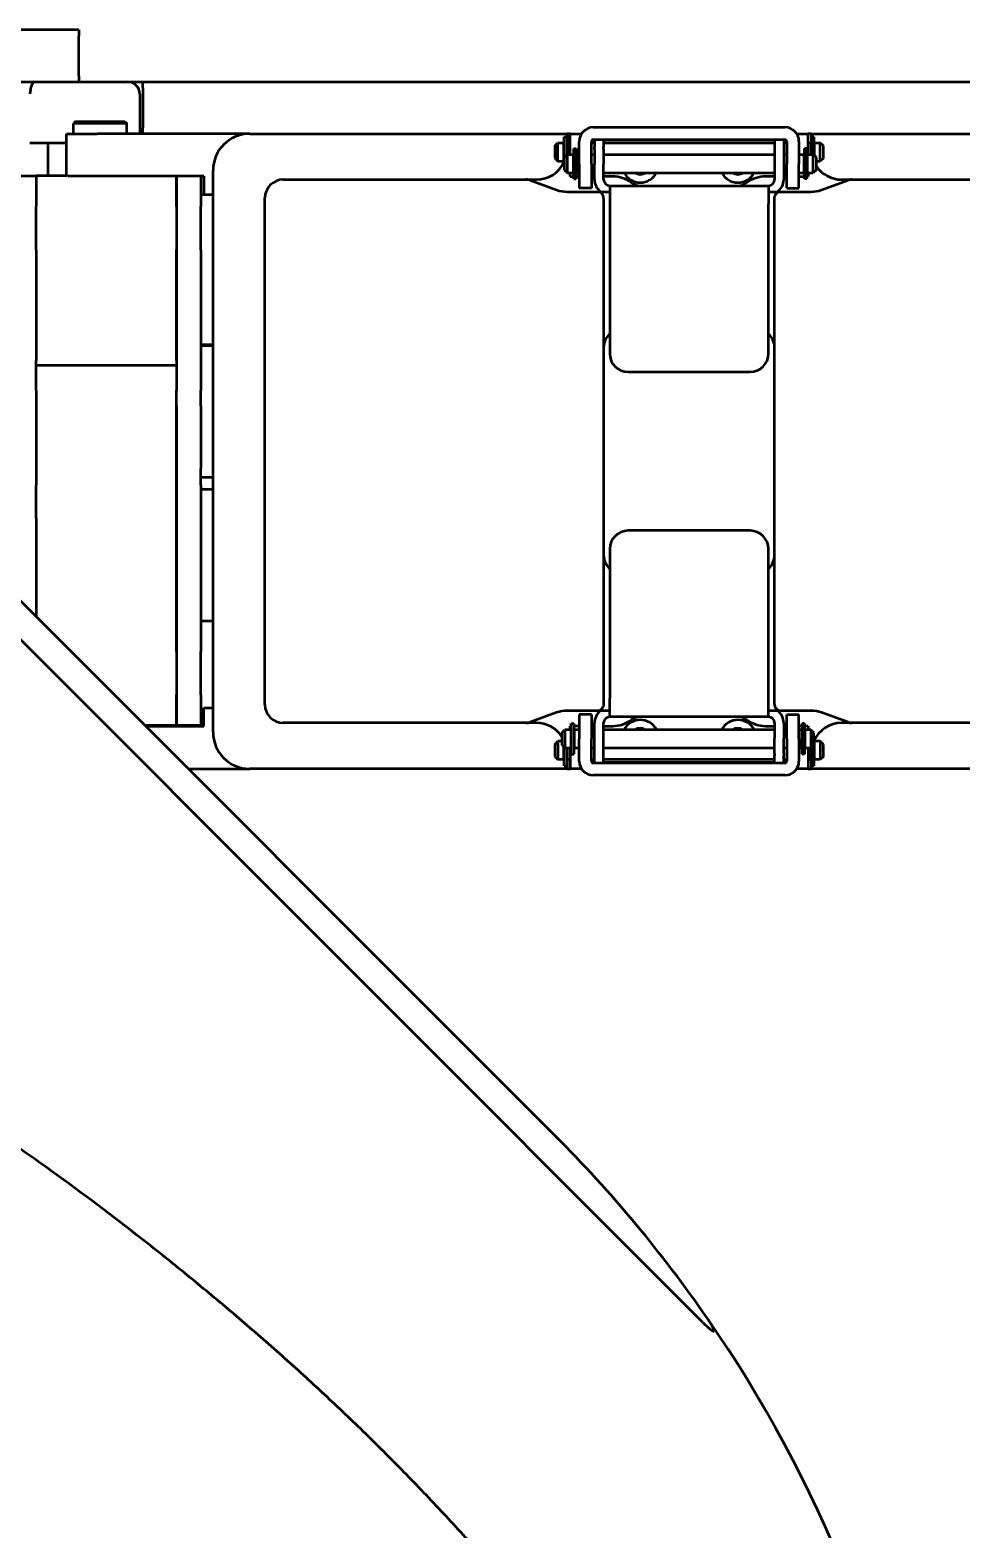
# Model space of a CAD drawing. Header units: millimetres. Extents: x 36 to 3196, y 27 to 5967.
# Drawn here: x 1446.9 to 1599.4, y 2245.2 to 2490.7 of the extents above; entities that cross this region are included whole.
import ezdxf

# ---------------------------------------------------------------- set-up
doc = ezdxf.new("R2010")
doc.units = ezdxf.units.MM
doc.layers.add('외형선(ISO)', color=7, linetype='Continuous', lineweight=50)

msp = doc.modelspace()

# ---------------------------------------------------------------- linework, layer by layer
at = {"layer": '외형선(ISO)'}
for p, q in [((1454.8917, 2490.7438), (1304.8917, 2490.7438)), ((1454.8917, 2490.7438), (1454.8917, 2489.7438)), ((1454.8917, 2483.2438), (1454.8917, 2489.7438)), ((1420.1489, 2482.2438), (1447.7627, 2482.2438)), ((1447.7627, 2482.2438), (1461.8917, 2482.2438)), ((1454.8917, 2483.2438), (1454.8917, 2482.2438)), ((1461.8917, 2482.2438), (1462.8917, 2482.2438)), ((1462.8917, 2482.2438), (1464.4994, 2482.2438)), ((1464.4994, 2482.2438), (1465.3917, 2482.2438)), ((1465.3917, 2482.2438), (1848.3917, 2482.2438)), ((1465.3917, 2481.2438), (1465.3917, 2482.2438)), ((1464.8917, 2480.2438), (1464.8917, 2473.7438)), ((1465.3917, 2481.2438), (1465.3917, 2474.7438)), ((1454.3317, 2475.7438), (1454.0317, 2475.4438)), ((1462.7517, 2475.4438), (1454.0317, 2475.4438)), ((1454.0317, 2473.7438), (1454.0317, 2475.4438)), ((1454.3317, 2475.7438), (1462.4517, 2475.7438)), ((1462.4517, 2475.7438), (1462.7517, 2475.4438)), ((1462.7517, 2473.7438), (1462.7517, 2475.4438)), ((1539.1917, 2474.8018), (1570.5917, 2474.8018)), ((1452.8917, 2473.7438), (1457.8917, 2473.7438)), ((1452.8917, 2466.8438), (1452.8917, 2473.7438)), ((1482.8917, 2473.7438), (1457.8917, 2473.7438)), ((1465.3917, 2473.7438), (1465.3917, 2474.7438)), ((1482.8917, 2473.7438), (1534.8917, 2473.7438)), ((1534.4417, 2469.8438), (1534.4417, 2473.2438)), ((1534.4417, 2473.2438), (1534.8417, 2473.2438)), ((1534.8417, 2473.2438), (1534.8417, 2470.2438)), ((1535.3917, 2473.7438), (1534.8917, 2473.7438)), ((1534.8917, 2473.7438), (1534.8917, 2472.2438)), ((1535.3917, 2470.3438), (1535.3917, 2473.7438)), ((1535.3917, 2473.7438), (1537.2559, 2473.7438)), ((1536.8917, 2468.8438), (1536.8917, 2472.5018)), ((1538.8917, 2468.8438), (1538.8917, 2472.5018)), ((1539.0145, 2472.7438), (1539.3917, 2472.7438)), ((1539.1917, 2472.8018), (1570.5917, 2472.8018)), ((1539.3917, 2472.8018), (1539.3917, 2471.5637)), ((1540.8917, 2472.8018), (1540.8917, 2471.5637)), ((1540.8917, 2472.7438), (1568.8917, 2472.7438)), ((1541.8917, 2472.7438), (1541.8917, 2472.8018)), ((1567.8917, 2472.7438), (1567.8917, 2472.8018)), ((1568.8917, 2472.8018), (1568.8917, 2471.5637)), ((1570.3917, 2472.8018), (1570.3917, 2471.5637)), ((1570.3917, 2472.7438), (1570.769, 2472.7438)), ((1570.8917, 2472.5018), (1570.8917, 2468.8438)), ((1572.5276, 2473.7438), (1574.3917, 2473.7438)), ((1572.8917, 2472.5018), (1572.8917, 2468.8438)), ((1574.8917, 2473.7438), (1574.3917, 2473.7438)), ((1574.3917, 2470.3438), (1574.3917, 2473.7438)), ((1574.8917, 2473.7438), (1738.8917, 2473.7438)), ((1574.8917, 2473.7438), (1574.8917, 2472.2438)), ((1574.9417, 2470.3438), (1574.9417, 2473.2438)), ((1575.3417, 2473.2438), (1574.9417, 2473.2438)), ((1575.3417, 2473.2438), (1575.3417, 2470.2438)), ((1446.8917, 2472.2438), (1452.8917, 2472.2438)), ((1449.8917, 2466.8438), (1449.8917, 2472.2438)), ((1532.8917, 2471.7438), (1533.3917, 2472.2438)), ((1532.8917, 2471.7438), (1532.8917, 2469.7438)), ((1533.3917, 2469.2438), (1533.3917, 2472.2438)), ((1533.3917, 2472.2438), (1534.3917, 2472.2438)), ((1534.3917, 2469.2438), (1534.3917, 2472.2438)), ((1534.3917, 2471.7438), (1534.4417, 2471.7438)), ((1534.4417, 2469.8438), (1534.9417, 2470.3438)), ((1534.8417, 2471.7438), (1534.8917, 2471.7438)), ((1534.8917, 2472.2438), (1534.8917, 2470.2938)), ((1534.8917, 2472.2438), (1535.3917, 2472.2438)), ((1534.9417, 2467.3438), (1534.9417, 2470.3438)), ((1534.9417, 2470.3438), (1535.9417, 2470.3438)), ((1535.9417, 2467.3438), (1535.9417, 2470.3438)), ((1535.9917, 2466.3438), (1535.9917, 2471.3438)), ((1535.9917, 2471.3438), (1536.3917, 2471.3438)), ((1536.3917, 2471.3438), (1536.3917, 2466.3438)), ((1536.4417, 2470.3438), (1536.4417, 2467.3438)), ((1536.4417, 2470.3438), (1536.8917, 2470.3438)), ((1538.8917, 2472.2438), (1539.3917, 2472.2438)), ((1538.8917, 2470.3438), (1539.3917, 2470.3438)), ((1539.3917, 2471.2343), (1539.3917, 2471.5637)), ((1539.3917, 2471.2343), (1539.3917, 2468.7438)), ((1540.8917, 2472.2438), (1568.8917, 2472.2438)), ((1540.8917, 2471.2343), (1540.8917, 2471.5637)), ((1540.8917, 2471.2343), (1540.8917, 2468.7438)), ((1540.8917, 2470.3438), (1568.8917, 2470.3438)), ((1568.8917, 2471.5637), (1568.8917, 2471.2343)), ((1568.8917, 2471.2343), (1568.8917, 2468.7438)), ((1570.3917, 2472.2438), (1570.8917, 2472.2438)), ((1570.3917, 2471.5637), (1570.3917, 2471.2343)), ((1570.3917, 2471.2343), (1570.3917, 2468.7438)), ((1570.3917, 2470.3438), (1570.8917, 2470.3438)), ((1572.8917, 2470.3438), (1573.7417, 2470.3438)), ((1573.7417, 2467.3438), (1573.7417, 2470.3438)), ((1573.7917, 2466.3438), (1573.7917, 2471.3438)), ((1574.1917, 2471.3438), (1573.7917, 2471.3438)), ((1574.1917, 2471.3438), (1574.1917, 2466.3438)), ((1574.2417, 2470.3438), (1574.2417, 2467.3438)), ((1574.2417, 2470.3438), (1575.2417, 2470.3438)), ((1574.3917, 2472.2438), (1574.8917, 2472.2438)), ((1574.8917, 2470.3438), (1574.8917, 2472.2438)), ((1574.9417, 2471.7438), (1574.8917, 2471.7438)), ((1575.2417, 2467.3438), (1575.2417, 2470.3438)), ((1575.7417, 2469.8438), (1575.2417, 2470.3438)), ((1575.3917, 2471.7438), (1575.3417, 2471.7438)), ((1575.3917, 2472.2438), (1575.3917, 2470.1938)), ((1575.3917, 2472.2438), (1576.3917, 2472.2438)), ((1576.3917, 2469.2438), (1576.3917, 2472.2438)), ((1576.8917, 2471.7438), (1576.3917, 2472.2438)), ((1576.8917, 2469.7438), (1576.8917, 2471.7438)), ((1476.8917, 2375.7438), (1476.8917, 2467.7438)), ((1532.8917, 2469.7438), (1533.3917, 2469.2438)), ((1533.3917, 2469.2438), (1534.3917, 2469.2438)), ((1534.3917, 2469.7438), (1534.4417, 2469.7438)), ((1534.4417, 2469.8438), (1534.4417, 2467.8438)), ((1534.4417, 2467.8438), (1534.9417, 2467.3438)), ((1535.9417, 2469.8438), (1535.9917, 2469.8438)), ((1535.9417, 2467.8438), (1535.9917, 2467.8438)), ((1536.3917, 2469.8438), (1536.4417, 2469.8438)), ((1536.3917, 2467.8438), (1536.4417, 2467.8438)), ((1536.8917, 2468.8438), (1536.8917, 2464.8438)), ((1538.8917, 2468.8438), (1538.8917, 2464.8438)), ((1539.3917, 2466.2438), (1539.3917, 2468.7438)), ((1540.8917, 2466.2438), (1540.8917, 2468.7438)), ((1568.8917, 2468.7438), (1568.8917, 2466.2438)), ((1570.3917, 2468.7438), (1570.3917, 2466.2438)), ((1570.8917, 2464.8438), (1570.8917, 2468.8438)), ((1572.8917, 2464.8438), (1572.8917, 2468.8438)), ((1573.7917, 2469.8438), (1573.7417, 2469.8438)), ((1573.7917, 2467.8438), (1573.7417, 2467.8438)), ((1574.2417, 2469.8438), (1574.1917, 2469.8438)), ((1574.2417, 2467.8438), (1574.1917, 2467.8438)), ((1575.7417, 2467.8438), (1575.2417, 2467.3438)), ((1575.7417, 2467.8438), (1575.7417, 2469.8438)), ((1575.7417, 2469.2438), (1576.3917, 2469.2438)), ((1576.8917, 2469.7438), (1576.3917, 2469.2438)), ((1444.3917, 2466.8438), (1447.8917, 2466.8438)), ((1452.9147, 2466.8438), (1447.8917, 2466.8438)), ((1447.8917, 2466.8438), (1447.8917, 2466.3332)), ((1447.8917, 2466.8438), (1447.8917, 2466.3332)), ((1447.8917, 2466.3332), (1447.8917, 2465.0206)), ((1447.8917, 2466.3332), (1447.8917, 2465.0206)), ((1447.8917, 2465.0206), (1447.8917, 2461.8405)), ((1447.8917, 2465.0206), (1447.8917, 2461.8405)), ((1457.8917, 2466.7938), (1453.0162, 2466.7938)), ((1475.3917, 2466.7938), (1457.8917, 2466.7938)), ((1470.8917, 2466.3332), (1470.8917, 2466.7938)), ((1470.8917, 2466.7938), (1470.8917, 2466.3332)), ((1470.8917, 2465.0206), (1470.8917, 2466.3332)), ((1470.8917, 2466.3332), (1470.8917, 2465.0206)), ((1470.8917, 2461.8405), (1470.8917, 2465.0206)), ((1470.8917, 2465.0206), (1470.8917, 2461.8405)), ((1474.8917, 2466.7938), (1474.8917, 2466.3332)), ((1474.8917, 2466.3332), (1474.8917, 2465.0206)), ((1474.8917, 2465.0206), (1474.8917, 2461.8405)), ((1475.3917, 2466.7938), (1475.3917, 2463.7438)), ((1488.3917, 2466.2438), (1528.1625, 2466.2438)), ((1528.1625, 2466.2438), (1529.8917, 2466.2438)), ((1528.8465, 2466.1232), (1533.1816, 2464.5453)), ((1534.9417, 2467.3438), (1535.9417, 2467.3438)), ((1535.3917, 2466.7438), (1535.3917, 2467.3438)), ((1535.3917, 2466.7438), (1535.9917, 2466.7438)), ((1535.9917, 2466.3438), (1536.3917, 2466.3438)), ((1536.3917, 2466.7438), (1536.8917, 2466.7438)), ((1536.4417, 2467.3438), (1536.8917, 2467.3438)), ((1538.8917, 2467.3438), (1539.3917, 2467.3438)), ((1539.3917, 2466.7438), (1538.8917, 2466.7438)), ((1540.8917, 2467.3438), (1568.8917, 2467.3438)), ((1542.3917, 2466.7438), (1540.8917, 2466.7438)), ((1541.8917, 2465.2438), (1567.8917, 2465.2438)), ((1541.8917, 2465.2438), (1541.8917, 2462.2438)), ((1568.8917, 2466.7438), (1567.3917, 2466.7438)), ((1567.8917, 2465.2438), (1567.8917, 2462.2438)), ((1570.3917, 2467.3438), (1570.8917, 2467.3438)), ((1570.8917, 2466.7438), (1570.3917, 2466.7438)), ((1572.8917, 2467.3438), (1573.7417, 2467.3438)), ((1572.8917, 2466.7438), (1573.7917, 2466.7438)), ((1574.1917, 2466.3438), (1573.7917, 2466.3438)), ((1574.1917, 2466.7438), (1574.3917, 2466.7438)), ((1574.2417, 2467.3438), (1575.2417, 2467.3438)), ((1574.3917, 2467.3438), (1574.3917, 2466.7438)), ((1576.6018, 2464.5453), (1580.9369, 2466.1232)), ((1579.8917, 2466.2438), (1581.621, 2466.2438)), ((1581.621, 2466.2438), (1732.1625, 2466.2438)), ((1475.3917, 2463.7438), (1474.8917, 2463.7438)), ((1476.8917, 2463.7438), (1475.3917, 2463.7438)), ((1485.3917, 2380.2438), (1485.3917, 2463.2438)), ((1534.8917, 2464.2438), (1539.8917, 2464.2438)), ((1538.8917, 2464.8438), (1536.8917, 2464.8438)), ((1539.8917, 2464.2438), (1541.8917, 2464.2438)), ((1540.8917, 2463.1593), (1540.8917, 2462.7438)), ((1540.8917, 2462.7438), (1540.8917, 2462.2438)), ((1567.8917, 2464.2438), (1569.8917, 2464.2438)), ((1568.8917, 2462.7438), (1568.8917, 2463.1593)), ((1568.8917, 2462.2438), (1568.8917, 2462.7438)), ((1569.8917, 2464.2438), (1574.8917, 2464.2438)), ((1570.8917, 2464.8438), (1572.8917, 2464.8438)), ((1447.8917, 2454.7547), (1447.8917, 2461.8405)), ((1447.8917, 2454.7547), (1447.8917, 2461.8405)), ((1470.8917, 2461.8405), (1470.8917, 2454.7547)), ((1470.8917, 2461.8405), (1470.8917, 2454.7547)), ((1474.8917, 2454.7547), (1474.8917, 2461.8405)), ((1540.8917, 2462.2438), (1540.8917, 2441.3896)), ((1541.8917, 2462.2438), (1541.8917, 2437.7438)), ((1567.8917, 2437.7438), (1567.8917, 2462.2438)), ((1568.8917, 2441.3896), (1568.8917, 2462.2438)), ((1447.8917, 2454.7547), (1447.8917, 2436.601)), ((1447.8917, 2454.7547), (1447.8917, 2436.601)), ((1470.8917, 2436.601), (1470.8917, 2454.7547)), ((1470.8917, 2454.7547), (1470.8917, 2436.601)), ((1474.8917, 2454.7547), (1474.8917, 2436.601)), ((1390.9238, 2451.6445), (1532.9777, 2309.5906)), ((1540.8917, 2441.3896), (1540.8917, 2402.0981)), ((1568.8917, 2402.0981), (1568.8917, 2441.3896)), ((1557.1403, 2279.0646), (1397.2411, 2438.9639)), ((1474.8917, 2439.2438), (1476.8917, 2439.2438)), ((1476.8917, 2438.9938), (1474.8917, 2438.9938)), ((1447.8917, 2431.712), (1447.8917, 2436.601)), ((1447.8917, 2435.8569), (1470.8917, 2435.8569)), ((1470.8917, 2436.601), (1470.8917, 2431.712)), ((1474.8917, 2436.601), (1474.8917, 2431.712)), ((1544.8917, 2434.7438), (1564.8917, 2434.7438)), ((1447.8917, 2431.712), (1447.8917, 2429.2056)), ((1470.8917, 2429.2056), (1470.8917, 2431.712)), ((1474.8917, 2429.2056), (1474.8917, 2431.712)), ((1447.8917, 2429.2056), (1447.8917, 2418.9084)), ((1447.8917, 2429.1784), (1447.8917, 2418.9084)), ((1470.8917, 2429.2056), (1470.8917, 2418.9084)), ((1470.8917, 2418.9084), (1470.8917, 2429.1784)), ((1474.8917, 2429.2056), (1474.8917, 2418.9084)), ((1447.8917, 2418.9084), (1447.8917, 2416.2051)), ((1447.8917, 2418.9084), (1447.8917, 2416.2051)), ((1470.8917, 2416.2051), (1470.8917, 2418.9084)), ((1470.8917, 2418.9084), (1470.8917, 2416.2051)), ((1474.8917, 2416.2051), (1474.8917, 2418.9084)), ((1447.8917, 2410.8479), (1447.8917, 2416.2051)), ((1447.8917, 2410.8479), (1447.8917, 2416.2051)), ((1470.8917, 2410.8479), (1470.8917, 2416.2051)), ((1470.8917, 2416.2051), (1470.8917, 2410.8479)), ((1474.8917, 2417.4938), (1476.8917, 2417.4938)), ((1474.8917, 2416.2051), (1474.8917, 2410.8479)), ((1476.8917, 2415.4938), (1474.8917, 2415.4938)), ((1447.8917, 2410.8479), (1447.8917, 2394.6765)), ((1447.8917, 2410.8479), (1447.8917, 2394.6765)), ((1470.8917, 2388.9329), (1470.8917, 2410.8479)), ((1470.8917, 2410.8479), (1470.8917, 2388.9329)), ((1474.8917, 2410.8479), (1474.8917, 2388.9329)), ((1564.8917, 2408.7438), (1544.8917, 2408.7438)), ((1541.8917, 2405.7438), (1541.8917, 2381.2438)), ((1567.8917, 2381.2438), (1567.8917, 2405.7438)), ((1540.8917, 2402.0981), (1540.8917, 2381.2438)), ((1568.8917, 2381.2438), (1568.8917, 2402.0981)), ((1474.8917, 2393.9938), (1476.8917, 2393.9938)), ((1470.8917, 2388.9329), (1470.8917, 2381.8471)), ((1470.8917, 2388.9329), (1470.8917, 2381.8471)), ((1474.8917, 2381.8471), (1474.8917, 2388.9329)), ((1470.8917, 2378.6671), (1470.8917, 2381.8471)), ((1470.8917, 2381.8471), (1470.8917, 2378.6671)), ((1474.8917, 2381.8471), (1474.8917, 2378.6671)), ((1475.3917, 2379.7438), (1476.8917, 2379.7438)), ((1475.3917, 2376.6938), (1475.3917, 2379.7438)), ((1539.8917, 2379.2438), (1534.8917, 2379.2438)), ((1541.8917, 2379.2438), (1539.8917, 2379.2438)), ((1540.8917, 2381.2438), (1540.8917, 2380.7438)), ((1540.8917, 2380.7438), (1540.8917, 2380.3283)), ((1541.8917, 2378.2438), (1541.8917, 2381.2438)), ((1567.8917, 2378.2438), (1567.8917, 2381.2438)), ((1569.8917, 2379.2438), (1567.8917, 2379.2438)), ((1568.8917, 2380.7438), (1568.8917, 2381.2438)), ((1568.8917, 2380.3283), (1568.8917, 2380.7438)), ((1574.8917, 2379.2438), (1569.8917, 2379.2438)), ((1470.8917, 2376.8438), (1465.7245, 2376.8438)), ((1465.8745, 2376.6938), (1475.3917, 2376.6938)), ((1470.8917, 2377.3545), (1470.8917, 2378.6671)), ((1470.8917, 2378.6671), (1470.8917, 2377.3545)), ((1470.8917, 2376.8438), (1470.8917, 2377.3545)), ((1470.8917, 2377.3545), (1470.8917, 2376.8438)), ((1474.8917, 2376.8438), (1470.8917, 2376.8438)), ((1474.8917, 2378.6671), (1474.8917, 2377.3545)), ((1474.8917, 2377.3545), (1474.8917, 2376.8438)), ((1528.1625, 2377.2438), (1488.3917, 2377.2438)), ((1529.8917, 2377.2438), (1528.1625, 2377.2438)), ((1533.1816, 2378.9423), (1528.8465, 2377.3644)), ((1535.5917, 2376.7438), (1535.3917, 2376.7438)), ((1535.3917, 2376.1438), (1535.3917, 2376.7438)), ((1535.5917, 2372.1438), (1535.5917, 2377.1438)), ((1535.5917, 2377.1438), (1535.9917, 2377.1438)), ((1535.9917, 2377.1438), (1535.9917, 2372.1438)), ((1536.8917, 2376.7438), (1535.9917, 2376.7438)), ((1536.8917, 2378.6438), (1536.8917, 2374.6438)), ((1538.8917, 2378.6438), (1536.8917, 2378.6438)), ((1538.8917, 2378.6438), (1538.8917, 2374.6438)), ((1538.8917, 2376.7438), (1539.3917, 2376.7438)), ((1539.3917, 2374.7438), (1539.3917, 2377.2438)), ((1540.8917, 2374.7438), (1540.8917, 2377.2438)), ((1540.8917, 2376.7438), (1542.3917, 2376.7438)), ((1567.8917, 2378.2438), (1541.8917, 2378.2438)), ((1567.3917, 2376.7438), (1568.8917, 2376.7438)), ((1568.8917, 2377.2438), (1568.8917, 2374.7438)), ((1570.3917, 2377.2438), (1570.3917, 2374.7438)), ((1570.3917, 2376.7438), (1570.8917, 2376.7438)), ((1570.8917, 2374.6438), (1570.8917, 2378.6438)), ((1570.8917, 2378.6438), (1572.8917, 2378.6438)), ((1572.8917, 2374.6438), (1572.8917, 2378.6438)), ((1573.3917, 2376.7438), (1572.8917, 2376.7438)), ((1573.3917, 2372.1438), (1573.3917, 2377.1438)), ((1573.7917, 2377.1438), (1573.3917, 2377.1438)), ((1573.7917, 2377.1438), (1573.7917, 2372.1438)), ((1574.3917, 2376.7438), (1573.7917, 2376.7438)), ((1574.3917, 2376.7438), (1574.3917, 2376.1438)), ((1580.9369, 2377.3644), (1576.6018, 2378.9423)), ((1581.621, 2377.2438), (1579.8917, 2377.2438)), ((1732.1625, 2377.2438), (1581.621, 2377.2438)), ((1532.8917, 2373.7438), (1533.3917, 2374.2438)), ((1533.3917, 2374.2438), (1533.3917, 2371.2438)), ((1534.0417, 2374.2438), (1533.3917, 2374.2438)), ((1534.0417, 2375.6438), (1534.5417, 2376.1438)), ((1534.0417, 2375.6438), (1534.0417, 2373.6438)), ((1534.5417, 2376.1438), (1534.5417, 2373.1438)), ((1535.5417, 2376.1438), (1534.5417, 2376.1438)), ((1535.5417, 2373.1438), (1535.5417, 2376.1438)), ((1535.5417, 2375.6438), (1535.5917, 2375.6438)), ((1535.9917, 2375.6438), (1536.0417, 2375.6438)), ((1536.0417, 2376.1438), (1536.0417, 2373.1438)), ((1536.8917, 2376.1438), (1536.0417, 2376.1438)), ((1536.8917, 2370.9858), (1536.8917, 2374.6438)), ((1539.3917, 2376.1438), (1538.8917, 2376.1438)), ((1538.8917, 2370.9858), (1538.8917, 2374.6438)), ((1539.3917, 2372.2533), (1539.3917, 2374.7438)), ((1568.8917, 2376.1438), (1540.8917, 2376.1438)), ((1540.8917, 2372.2533), (1540.8917, 2374.7438)), ((1568.8917, 2372.2533), (1568.8917, 2374.7438)), ((1570.8917, 2376.1438), (1570.3917, 2376.1438)), ((1570.3917, 2372.2533), (1570.3917, 2374.7438)), ((1570.8917, 2374.6438), (1570.8917, 2370.9858)), ((1573.3417, 2376.1438), (1572.8917, 2376.1438)), ((1572.8917, 2374.6438), (1572.8917, 2370.9858)), ((1573.3417, 2373.1438), (1573.3417, 2376.1438)), ((1573.3917, 2375.6438), (1573.3417, 2375.6438)), ((1573.8417, 2375.6438), (1573.7917, 2375.6438)), ((1573.8417, 2376.1438), (1573.8417, 2373.1438)), ((1574.8417, 2376.1438), (1573.8417, 2376.1438)), ((1574.8417, 2376.1438), (1574.8417, 2373.1438)), ((1575.3417, 2375.6438), (1574.8417, 2376.1438)), ((1575.3417, 2373.6438), (1575.3417, 2375.6438)), ((1575.3917, 2374.2438), (1575.3917, 2371.2438)), ((1576.3917, 2374.2438), (1575.3917, 2374.2438)), ((1576.3917, 2374.2438), (1576.3917, 2371.2438)), ((1576.8917, 2373.7438), (1576.3917, 2374.2438)), ((1532.8917, 2373.7438), (1532.8917, 2371.7438)), ((1532.8917, 2371.7438), (1533.3917, 2371.2438)), ((1534.0417, 2373.6438), (1534.5417, 2373.1438)), ((1534.3917, 2371.2438), (1534.3917, 2373.2938)), ((1534.3917, 2371.7438), (1534.4417, 2371.7438)), ((1534.4417, 2370.2438), (1534.4417, 2373.2438)), ((1535.5417, 2373.1438), (1534.5417, 2373.1438)), ((1534.8417, 2373.1438), (1534.8417, 2370.2438)), ((1534.8417, 2371.7438), (1534.8917, 2371.7438)), ((1534.8917, 2373.1438), (1534.8917, 2371.2438)), ((1535.3917, 2373.1438), (1535.3917, 2369.7438)), ((1535.5417, 2373.6438), (1535.5917, 2373.6438)), ((1535.5917, 2372.1438), (1535.9917, 2372.1438)), ((1535.9917, 2373.6438), (1536.0417, 2373.6438)), ((1536.8917, 2373.1438), (1536.0417, 2373.1438)), ((1539.3917, 2373.1438), (1538.8917, 2373.1438)), ((1539.3917, 2371.924), (1539.3917, 2372.2533)), ((1539.3917, 2370.6858), (1539.3917, 2371.924)), ((1568.8917, 2373.1438), (1540.8917, 2373.1438)), ((1540.8917, 2371.924), (1540.8917, 2372.2533)), ((1540.8917, 2370.6858), (1540.8917, 2371.924)), ((1568.8917, 2372.2533), (1568.8917, 2371.924)), ((1568.8917, 2370.6858), (1568.8917, 2371.924)), ((1570.8917, 2373.1438), (1570.3917, 2373.1438)), ((1570.3917, 2372.2533), (1570.3917, 2371.924)), ((1570.3917, 2370.6858), (1570.3917, 2371.924)), ((1573.3417, 2373.1438), (1572.8917, 2373.1438)), ((1573.3917, 2373.6438), (1573.3417, 2373.6438)), ((1573.7917, 2372.1438), (1573.3917, 2372.1438)), ((1573.8417, 2373.6438), (1573.7917, 2373.6438)), ((1574.8417, 2373.1438), (1573.8417, 2373.1438)), ((1574.3917, 2373.1438), (1574.3917, 2369.7438)), ((1575.3417, 2373.6438), (1574.8417, 2373.1438)), ((1574.8917, 2371.2438), (1574.8917, 2373.1938)), ((1574.9417, 2371.7438), (1574.8917, 2371.7438)), ((1574.9417, 2370.2438), (1574.9417, 2373.2438)), ((1575.3917, 2373.7438), (1575.3417, 2373.7438)), ((1575.3417, 2373.6438), (1575.3417, 2370.2438)), ((1575.3917, 2371.7438), (1575.3417, 2371.7438)), ((1576.8917, 2371.7438), (1576.3917, 2371.2438)), ((1576.8917, 2371.7438), (1576.8917, 2373.7438)), ((1472.8245, 2369.7438), (1482.8917, 2369.7438)), ((1534.8917, 2369.7438), (1482.8917, 2369.7438)), ((1534.3917, 2371.2438), (1533.3917, 2371.2438)), ((1534.4417, 2370.2438), (1534.8417, 2370.2438)), ((1534.8917, 2371.2438), (1534.8917, 2369.7438)), ((1535.3917, 2371.2438), (1534.8917, 2371.2438)), ((1534.8917, 2369.7438), (1535.3917, 2369.7438)), ((1537.2559, 2369.7438), (1535.3917, 2369.7438)), ((1539.3917, 2371.2438), (1538.8917, 2371.2438)), ((1539.3917, 2370.7438), (1539.0145, 2370.7438)), ((1570.5917, 2370.6858), (1539.1917, 2370.6858)), ((1568.8917, 2371.2438), (1540.8917, 2371.2438)), ((1568.8917, 2370.7438), (1540.8917, 2370.7438)), ((1541.8917, 2370.7438), (1541.8917, 2370.6858)), ((1567.8917, 2370.7438), (1567.8917, 2370.6858)), ((1570.8917, 2371.2438), (1570.3917, 2371.2438)), ((1570.769, 2370.7438), (1570.3917, 2370.7438)), ((1574.3917, 2369.7438), (1572.5276, 2369.7438)), ((1574.8917, 2371.2438), (1574.3917, 2371.2438)), ((1574.3917, 2369.7438), (1574.8917, 2369.7438)), ((1574.8917, 2371.2438), (1574.8917, 2369.7438)), ((1738.8917, 2369.7438), (1574.8917, 2369.7438)), ((1575.3417, 2370.2438), (1574.9417, 2370.2438)), ((1576.3917, 2371.2438), (1575.3917, 2371.2438)), ((1570.5917, 2368.6858), (1539.1917, 2368.6858))]:
    msp.add_line(p, q, dxfattribs=at)
for centre, radius, start, end in [((1462.8917, 2480.2438), 2, 0, 90), ((1539.1917, 2472.5018), 2.3, 90, 180), ((1570.5917, 2472.5018), 2.3, 0, 90), ((1482.8917, 2467.7438), 6, 90, 180), ((1539.1917, 2472.5018), 0.3, 90, 180), ((1570.5917, 2472.5018), 0.3, 0, 90), ((1529.8917, 2471.2438), 5, 270, 335.505352), ((1579.8917, 2471.2438), 5, 213.901262, 270), ((1488.3917, 2463.2438), 3, 90, 180), ((1528.1625, 2464.2438), 2, 70, 90), ((1541.8917, 2466.2438), 2.5, 180, 233.130102), ((1541.8917, 2466.2438), 1, 180, 270), ((1542.3917, 2461.7438), 5, 53.130102, 90), ((1546.8917, 2468.7438), 3, 207.818139, 332.181861), ((1546.8917, 2467.7438), 2.5, 233.130102, 270), ((1546.8917, 2468.7438), 1.65, 238.047254, 301.952746), ((1562.8917, 2468.7438), 3, 207.818139, 332.181861), ((1562.8917, 2468.7438), 1.65, 238.047254, 301.952746), ((1562.8917, 2467.7438), 2.5, 270, 306.869898), ((1567.3917, 2461.7438), 5, 90, 126.869898), ((1567.8917, 2466.2438), 1, 270, 0), ((1567.8917, 2466.2438), 2.5, 306.869898, 0), ((1581.621, 2464.2438), 2, 90, 110), ((1534.8917, 2469.2438), 5, 250, 270), ((1539.8917, 2463.2438), 1, 18.836922, 90), ((1569.8917, 2463.2438), 1, 90, 161.163078), ((1574.8917, 2469.2438), 5, 270, 290), ((1543.8917, 2438.7438), 3, 131.810315, 180), ((1565.8917, 2438.7438), 3, 0, 48.189685), ((1544.8917, 2437.7438), 3, 180, 270), ((1564.8917, 2437.7438), 3, 270, 0), ((1544.8917, 2405.7438), 3, 90, 180), ((1564.8917, 2405.7438), 3, 0, 90), ((1543.8917, 2404.7438), 3, 180, 228.189685), ((1565.8917, 2404.7438), 3, 311.810315, 0), ((1488.3917, 2380.2438), 3, 180, 270), ((1534.8917, 2374.2438), 5, 90, 110), ((1541.8917, 2377.2438), 2.5, 126.869898, 180), ((1539.8917, 2380.2438), 1, 270, 341.163078), ((1569.8917, 2380.2438), 1, 198.836922, 270), ((1567.8917, 2377.2438), 2.5, 0, 53.130102), ((1574.8917, 2374.2438), 5, 70, 90), ((1528.1625, 2379.2438), 2, 270, 290), ((1529.8917, 2372.2438), 5, 33.901262, 90), ((1541.8917, 2377.2438), 1, 90, 180), ((1542.3917, 2381.7438), 5, 270, 306.869898), ((1546.8917, 2374.7438), 3, 27.818139, 152.181861), ((1546.8917, 2375.7438), 2.5, 90, 126.869898), ((1562.8917, 2374.7438), 3, 27.818139, 152.181861), ((1562.8917, 2375.7438), 2.5, 53.130102, 90), ((1567.3917, 2381.7438), 5, 233.130102, 270), ((1567.8917, 2377.2438), 1, 0, 90), ((1579.8917, 2372.2438), 5, 90, 155.505352), ((1581.621, 2379.2438), 2, 250, 270), ((1482.8917, 2375.7438), 6, 180, 270), ((1546.8917, 2374.7438), 1.65, 58.047254, 121.952746), ((1562.8917, 2374.7438), 1.65, 58.047254, 121.952746), ((1539.1917, 2370.9858), 2.3, 180, 270), ((1539.1917, 2370.9858), 0.3, 180, 270), ((1570.5917, 2370.9858), 2.3, 270, 0), ((1570.5917, 2370.9858), 0.3, 270, 0), ((1379.9518, 2156.5648), 216.4112, 34.682156, 45), ((1379.9518, 2156.5648), 216.4112, 9.157144, 34.682156)]:
    msp.add_arc(centre, radius, start, end, dxfattribs=at)
msp.add_ellipse((1447.7627, 2480.2438), major_axis=(0, -2), ratio=0.43546603, start_param=3.14159265, end_param=4.71238898, dxfattribs=at)
for points, knots in [([(1540.8917, 2463.1593), (1540.8917, 2463.1771), (1540.8916, 2463.1946), (1540.8894, 2463.3111), (1540.8809, 2463.4002), (1540.8552, 2463.5124), (1540.8472, 2463.5404), (1540.8382, 2463.5667)], [-0.5166195058, -0.5166195058, -0.5166195058, -0.5166195058, -0.5132448775, -0.5132448775, -0.4939196502, -0.4939196502, -0.4869372496, -0.4869372496, -0.4869372496, -0.4869372496]), ([(1568.8917, 2463.1593), (1568.8918, 2463.2322), (1568.8941, 2463.3043), (1568.9119, 2463.4482), (1568.9267, 2463.5115), (1568.9453, 2463.5667)], [0.186650868, 0.186650868, 0.186650868, 0.186650868, 0.2064796752, 0.2064796752, 0.2266412317, 0.2266412317, 0.2266412317, 0.2266412317]), ([(1540.8917, 2380.3283), (1540.8917, 2380.2579), (1540.8895, 2380.1882), (1540.8726, 2380.0435), (1540.8574, 2379.978), (1540.8382, 2379.9209)], [0.5548633654, 0.5548633654, 0.5548633654, 0.5548633654, 0.5748563245, 0.5748563245, 0.5967068033, 0.5967068033, 0.5967068033, 0.5967068033]), ([(1568.8917, 2380.3283), (1568.8918, 2380.312), (1568.8919, 2380.2958), (1568.8939, 2380.1811), (1568.9019, 2380.0923), (1568.9274, 2379.9784), (1568.9358, 2379.9488), (1568.9453, 2379.9209)], [-0.148621567, -0.148621567, -0.148621567, -0.148621567, -0.1454593885, -0.1454593885, -0.1259451858, -0.1259451858, -0.118419815, -0.118419815, -0.118419815, -0.118419815]), ([(1564.4197, 2180.6169), (1561.2605, 2186.0825), (1554.6779, 2196.8205), (1544.0211, 2212.3553), (1534.4886, 2224.8239), (1526.4773, 2234.518), (1521.3119, 2240.4589), (1517.0814, 2245.1447), (1512.8, 2249.7701), (1507.3577, 2255.4355), (1500.6825, 2262.0511), (1493.868, 2268.4899), (1486.9197, 2274.7588), (1479.8461, 2280.8687), (1472.6607, 2286.8368), (1462.9361, 2294.6111), (1452.9837, 2302.0965), (1442.785, 2309.2693), (1435.014, 2314.4939), (1427.1389, 2319.5864), (1419.1779, 2324.5699), (1412.4906, 2328.6555), (1407.1016, 2331.874), (1401.6709, 2335.0406), (1394.8118, 2338.8701), (1386.4848, 2343.2924), (1378.114, 2347.6213), (1369.7068, 2351.8751), (1361.2518, 2356.0295), (1350.2356, 2361.2447), (1341.9616, 2364.9167), (1336.5071, 2367.2062)], [0, 0, 0, 0, 0.018830071, 0.037660141, 0.056490212, 0.065905248, 0.075320283, 0.080027801, 0.084735318, 0.094150354, 0.103565389, 0.112980424, 0.12239546, 0.131810495, 0.14122553, 0.150640566, 0.169470636, 0.178885672, 0.188300707, 0.197715743, 0.207130778, 0.216545813, 0.221253331, 0.225960849, 0.235375884, 0.244790919, 0.254205955, 0.26362099, 0.273036025, 0.282451061, 0.300164989, 0.300164989, 0.300164989, 0.300164989]), ([(1557.1403, 2279.0646), (1557.3662, 2278.8388), (1557.6173, 2278.5941), (1558.0026, 2278.2446), (1558.1323, 2278.1312), (1558.3921, 2277.9199), (1558.5213, 2277.8206), (1558.7201, 2277.7024), (1558.8, 2277.6606), (1558.8838, 2277.6469), (1558.9035, 2277.6462), (1558.9306, 2277.6512), (1558.9436, 2277.6566), (1558.9616, 2277.6705), (1558.9698, 2277.6814), (1558.9809, 2277.7059), (1558.9846, 2277.7248), (1558.9893, 2277.8085), (1558.9637, 2277.8955), (1558.8868, 2278.1107), (1558.8144, 2278.2556), (1558.6558, 2278.5502), (1558.568, 2278.6994), (1558.2936, 2279.1459), (1558.096, 2279.441), (1557.9114, 2279.7078)], [3.269386865, 3.269386865, 3.269386865, 3.269386865, 3.365222679, 3.365222679, 3.413140586, 3.413140586, 3.461058493, 3.461058493, 3.484590033, 3.484590033, 3.490549824, 3.490549824, 3.495333841, 3.495333841, 3.500139004, 3.500139004, 3.506390667, 3.506390667, 3.531517848, 3.531517848, 3.580960805, 3.580960805, 3.630403762, 3.630403762, 3.729289676, 3.729289676, 3.729289676, 3.729289676])]:
    msp.add_open_spline(points, degree=3, knots=knots, dxfattribs=at)

doc.saveas('drawing.dxf')
